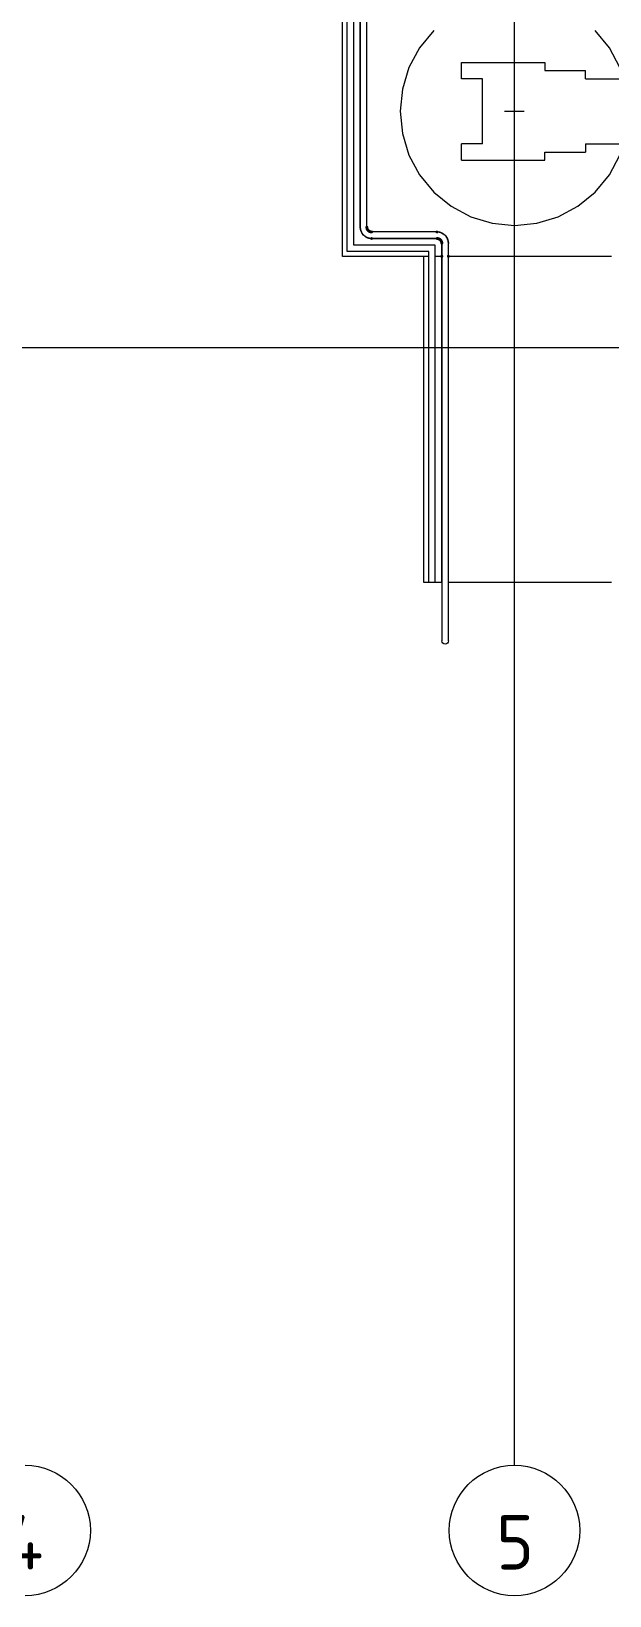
# Model space of a CAD drawing. Header units: millimetres. Extents: x -546 to 1681, y -650 to 1730.
# Drawn here: x 375.6 to 411, y 189.8 to 285.8 of the extents above; entities that cross this region are included whole.
import ezdxf

# ---------------------------------------------------------------- set-up
doc = ezdxf.new("R2010")
doc.units = ezdxf.units.MM

msp = doc.modelspace()

# ---------------------------------------------------------------- hatches: boundary and pattern name
h = msp.add_hatch(color=7)
h.dxf.hatch_style = 2
h.paths.add_polyline_path([(396.03, 273.751), (396.056, 273.688), (396.12, 273.661), (396.183, 273.688), (396.21, 273.751), (396.183, 273.819), (396.12, 273.845), (396.056, 273.819)])
h = msp.add_hatch(color=7)
h.dxf.hatch_style = 2
h.paths.add_polyline_path([(396.031, 273.732), (396.063, 273.671), (396.128, 273.649), (396.189, 273.681), (396.21, 273.747), (396.209, 273.759), (396.178, 273.82), (396.112, 273.841), (396.051, 273.809), (396.03, 273.744)])
h = msp.add_hatch(color=7)
h.dxf.hatch_style = 2
h.paths.add_polyline_path([(396.031, 273.727), (396.057, 273.664), (396.121, 273.637), (396.184, 273.664), (396.211, 273.727), (396.211, 273.739), (396.184, 273.803), (396.121, 273.829), (396.057, 273.803), (396.031, 273.739)])
h = msp.add_hatch(color=7)
h.dxf.hatch_style = 2
h.paths.add_polyline_path([(396.034, 273.7), (396.07, 273.642), (396.137, 273.626), (396.196, 273.663), (396.211, 273.73), (396.209, 273.742), (396.173, 273.8), (396.106, 273.816), (396.047, 273.779), (396.032, 273.712)])
h = msp.add_hatch(color=7)
h.dxf.hatch_style = 2
h.paths.add_polyline_path([(396.036, 273.688), (396.073, 273.63), (396.141, 273.616), (396.199, 273.653), (396.213, 273.72), (396.211, 273.731), (396.174, 273.789), (396.107, 273.804), (396.049, 273.766), (396.034, 273.699)])
h = msp.add_hatch(color=7)
h.dxf.hatch_style = 2
h.paths.add_polyline_path([(396.038, 273.677), (396.074, 273.619), (396.141, 273.603), (396.2, 273.64), (396.215, 273.707), (396.213, 273.719), (396.177, 273.777), (396.11, 273.793), (396.051, 273.756), (396.036, 273.689)])
h = msp.add_hatch(color=7)
h.dxf.hatch_style = 2
h.paths.add_polyline_path([(396.042, 273.658), (396.083, 273.603), (396.151, 273.593), (396.207, 273.634), (396.217, 273.702), (396.214, 273.714), (396.173, 273.769), (396.105, 273.78), (396.05, 273.738), (396.039, 273.67)])
h = msp.add_hatch(color=7)
h.dxf.hatch_style = 2
h.paths.add_polyline_path([(396.046, 273.646), (396.088, 273.591), (396.156, 273.582), (396.211, 273.625), (396.219, 273.693), (396.216, 273.704), (396.174, 273.758), (396.106, 273.767), (396.052, 273.725), (396.043, 273.657)])
h = msp.add_hatch(color=7)
h.dxf.hatch_style = 2
h.paths.add_polyline_path([(396.048, 273.635), (396.089, 273.58), (396.157, 273.57), (396.213, 273.611), (396.223, 273.679), (396.22, 273.691), (396.179, 273.746), (396.111, 273.757), (396.056, 273.715), (396.045, 273.647)])
h = msp.add_hatch(color=7)
h.dxf.hatch_style = 2
h.paths.add_polyline_path([(396.059, 273.609), (396.109, 273.562), (396.178, 273.564), (396.225, 273.615), (396.223, 273.683), (396.218, 273.694), (396.167, 273.741), (396.098, 273.739), (396.051, 273.689), (396.054, 273.62)])
h = msp.add_hatch(color=7)
h.dxf.hatch_style = 2
h.paths.add_polyline_path([(396.06, 273.604), (396.107, 273.554), (396.175, 273.551), (396.226, 273.597), (396.229, 273.666), (396.225, 273.677), (396.179, 273.728), (396.11, 273.731), (396.059, 273.684), (396.056, 273.615)])
h = msp.add_hatch(color=7)
h.dxf.hatch_style = 2
h.paths.add_polyline_path([(396.068, 273.587), (396.118, 273.54), (396.187, 273.542), (396.234, 273.593), (396.232, 273.661), (396.227, 273.672), (396.176, 273.719), (396.107, 273.717), (396.06, 273.667), (396.063, 273.598)])
h = msp.add_hatch(color=7)
h.dxf.hatch_style = 2
h.paths.add_polyline_path([(396.077, 273.57), (396.13, 273.527), (396.199, 273.534), (396.242, 273.588), (396.235, 273.656), (396.229, 273.667), (396.175, 273.71), (396.107, 273.703), (396.063, 273.65), (396.071, 273.581)])
h = msp.add_hatch(color=7)
h.dxf.hatch_style = 2
h.paths.add_polyline_path([(396.08, 273.563), (396.132, 273.518), (396.201, 273.523), (396.246, 273.575), (396.241, 273.643), (396.236, 273.653), (396.184, 273.698), (396.115, 273.694), (396.07, 273.642), (396.075, 273.573)])
h = msp.add_hatch(color=7)
h.dxf.hatch_style = 2
h.paths.add_polyline_path([(396.092, 273.544), (396.148, 273.504), (396.216, 273.516), (396.255, 273.573), (396.244, 273.641), (396.237, 273.652), (396.18, 273.691), (396.112, 273.679), (396.073, 273.623), (396.085, 273.555)])
h = msp.add_hatch(color=7)
h.dxf.hatch_style = 2
h.paths.add_polyline_path([(396.096, 273.536), (396.152, 273.495), (396.22, 273.505), (396.261, 273.56), (396.251, 273.628), (396.245, 273.638), (396.189, 273.679), (396.121, 273.669), (396.08, 273.614), (396.09, 273.546)])
h = msp.add_hatch(color=7)
h.dxf.hatch_style = 2
h.paths.add_polyline_path([(396.114, 273.513), (396.176, 273.483), (396.241, 273.506), (396.271, 273.568), (396.249, 273.633), (396.179, 273.672), (396.114, 273.649), (396.084, 273.587)])
h = msp.add_hatch(color=7)
h.dxf.hatch_style = 2
h.paths.add_polyline_path([(396.115, 273.512), (396.173, 273.475), (396.24, 273.489), (396.277, 273.548), (396.262, 273.615), (396.255, 273.625), (396.197, 273.662), (396.13, 273.647), (396.093, 273.589), (396.108, 273.522)])
h = msp.add_hatch(color=7)
h.dxf.hatch_style = 2
h.paths.add_polyline_path([(396.129, 273.494), (396.191, 273.464), (396.256, 273.487), (396.286, 273.549), (396.264, 273.614), (396.194, 273.653), (396.129, 273.63), (396.099, 273.568)])
h = msp.add_hatch(color=7)
h.dxf.hatch_style = 2
h.paths.add_polyline_path([(396.141, 273.483), (396.205, 273.456), (396.268, 273.483), (396.294, 273.546), (396.268, 273.61), (396.197, 273.644), (396.133, 273.618), (396.107, 273.554)])
h = msp.add_hatch(color=7)
h.dxf.hatch_style = 2
h.paths.add_polyline_path([(396.15, 273.474), (396.214, 273.447), (396.277, 273.474), (396.303, 273.537), (396.277, 273.601), (396.205, 273.636), (396.141, 273.61), (396.115, 273.546)])
h = msp.add_hatch(color=7)
h.dxf.hatch_style = 2
h.paths.add_polyline_path([(396.158, 273.466), (396.222, 273.439), (396.285, 273.466), (396.311, 273.529), (396.285, 273.593), (396.214, 273.627), (396.15, 273.601), (396.124, 273.537)])
h = msp.add_hatch(color=7)
h.dxf.hatch_style = 2
h.paths.add_polyline_path([(396.175, 273.451), (396.242, 273.432), (396.302, 273.465), (396.321, 273.531), (396.288, 273.591), (396.278, 273.599), (396.212, 273.619), (396.151, 273.585), (396.132, 273.519), (396.165, 273.459)])
h = msp.add_hatch(color=7)
h.dxf.hatch_style = 2
h.paths.add_polyline_path([(396.185, 273.443), (396.252, 273.425), (396.312, 273.459), (396.33, 273.525), (396.296, 273.585), (396.22, 273.61), (396.161, 273.576), (396.142, 273.51)])
h = msp.add_hatch(color=7)
h.dxf.hatch_style = 2
h.paths.add_polyline_path([(396.199, 273.433), (396.266, 273.419), (396.324, 273.456), (396.339, 273.523), (396.302, 273.581), (396.292, 273.588), (396.225, 273.603), (396.167, 273.566), (396.152, 273.499), (396.189, 273.44)])
h = msp.add_hatch(color=7)
h.dxf.hatch_style = 2
h.paths.add_polyline_path([(396.209, 273.426), (396.276, 273.412), (396.334, 273.449), (396.349, 273.516), (396.312, 273.574), (396.302, 273.581), (396.235, 273.596), (396.177, 273.559), (396.162, 273.492), (396.199, 273.433)])
h = msp.add_hatch(color=7)
h.dxf.hatch_style = 2
h.paths.add_polyline_path([(396.224, 273.417), (396.292, 273.407), (396.348, 273.448), (396.358, 273.516), (396.317, 273.571), (396.307, 273.577), (396.239, 273.587), (396.183, 273.546), (396.173, 273.478), (396.214, 273.423)])
h = msp.add_hatch(color=7)
h.dxf.hatch_style = 2
h.paths.add_polyline_path([(396.239, 273.409), (396.307, 273.402), (396.361, 273.445), (396.368, 273.514), (396.325, 273.567), (396.314, 273.573), (396.245, 273.58), (396.192, 273.537), (396.184, 273.469), (396.228, 273.415)])
h = msp.add_hatch(color=7)
h.dxf.hatch_style = 2
h.paths.add_polyline_path([(396.251, 273.403), (396.32, 273.398), (396.372, 273.443), (396.377, 273.512), (396.332, 273.564), (396.322, 273.569), (396.253, 273.573), (396.201, 273.528), (396.196, 273.46), (396.241, 273.408)])
h = msp.add_hatch(color=7)
h.dxf.hatch_style = 2
h.paths.add_polyline_path([(396.265, 273.396), (396.334, 273.394), (396.385, 273.441), (396.387, 273.51), (396.34, 273.56), (396.329, 273.565), (396.26, 273.567), (396.21, 273.52), (396.207, 273.452), (396.254, 273.401)])
h = msp.add_hatch(color=7)
h.dxf.hatch_style = 2
h.paths.add_polyline_path([(396.286, 273.389), (396.355, 273.394), (396.4, 273.446), (396.395, 273.514), (396.343, 273.56), (396.331, 273.564), (396.262, 273.559), (396.217, 273.507), (396.222, 273.438), (396.274, 273.393)])
h = msp.add_hatch(color=7)
h.dxf.hatch_style = 2
h.paths.add_polyline_path([(396.295, 273.386), (396.364, 273.389), (396.41, 273.439), (396.407, 273.508), (396.356, 273.555), (396.345, 273.559), (396.277, 273.556), (396.23, 273.505), (396.233, 273.436), (396.284, 273.39)])
h = msp.add_hatch(color=7)
h.dxf.hatch_style = 2
h.paths.add_polyline_path([(396.306, 273.382), (396.375, 273.385), (396.421, 273.435), (396.418, 273.504), (396.367, 273.551), (396.356, 273.555), (396.288, 273.552), (396.241, 273.501), (396.244, 273.432), (396.295, 273.386)])
h = msp.add_hatch(color=7)
h.dxf.hatch_style = 2
h.paths.add_polyline_path([(396.327, 273.376), (396.395, 273.386), (396.436, 273.441), (396.426, 273.509), (396.37, 273.551), (396.358, 273.554), (396.29, 273.543), (396.249, 273.488), (396.26, 273.42), (396.315, 273.379)])
h = msp.add_hatch(color=7)
h.dxf.hatch_style = 2
h.paths.add_polyline_path([(396.346, 273.372), (396.413, 273.388), (396.449, 273.446), (396.434, 273.513), (396.375, 273.55), (396.363, 273.552), (396.296, 273.536), (396.26, 273.478), (396.275, 273.411), (396.334, 273.374)])
h = msp.add_hatch(color=7)
h.dxf.hatch_style = 2
h.paths.add_polyline_path([(396.348, 273.371), (396.416, 273.38), (396.458, 273.435), (396.45, 273.503), (396.395, 273.545), (396.384, 273.548), (396.316, 273.539), (396.274, 273.485), (396.283, 273.417), (396.337, 273.374)])
h = msp.add_hatch(color=7)
h.dxf.hatch_style = 2
h.paths.add_polyline_path([(396.376, 273.367), (396.442, 273.389), (396.473, 273.45), (396.452, 273.515), (396.391, 273.547), (396.379, 273.548), (396.314, 273.527), (396.282, 273.466), (396.303, 273.4), (396.364, 273.368)])
h = msp.add_hatch(color=7)
h.dxf.hatch_style = 2
h.paths.add_polyline_path([(396.381, 273.366), (396.448, 273.382), (396.484, 273.44), (396.469, 273.507), (396.41, 273.544), (396.398, 273.546), (396.331, 273.53), (396.295, 273.472), (396.31, 273.405), (396.369, 273.368)])
h = msp.add_hatch(color=7)
h.dxf.hatch_style = 2
h.paths.add_polyline_path([(396.408, 273.365), (396.471, 273.392), (396.498, 273.455), (396.471, 273.519), (396.408, 273.545), (396.396, 273.545), (396.332, 273.519), (396.306, 273.455), (396.332, 273.392), (396.396, 273.365)])
h = msp.add_hatch(color=7)
h.dxf.hatch_style = 2
h.paths.add_polyline_path([(396.42, 273.365), (396.483, 273.392), (396.51, 273.455), (396.483, 273.519), (396.42, 273.545), (396.408, 273.545), (396.344, 273.519), (396.318, 273.455), (396.344, 273.392), (396.408, 273.365)])
h = msp.add_hatch(color=7)
h.dxf.hatch_style = 2
h.paths.add_polyline_path([(400.416, 273.365), (400.483, 273.383), (400.517, 273.443), (400.499, 273.509), (400.439, 273.543), (400.364, 273.526), (400.33, 273.466), (400.349, 273.4)])
h = msp.add_hatch(color=7)
h.dxf.hatch_style = 2
h.paths.add_polyline_path([(396.413, 273.145), (396.349, 273.119), (396.323, 273.055), (396.349, 272.992), (396.413, 272.965), (396.483, 272.992), (396.51, 273.055), (396.483, 273.119)])
h = msp.add_hatch(color=7)
h.dxf.hatch_style = 2
h.paths.add_polyline_path([(400.427, 273.145), (400.362, 273.124), (400.33, 273.063), (400.351, 272.997), (400.412, 272.965), (400.424, 272.964), (400.49, 272.986), (400.521, 273.047), (400.5, 273.112), (400.439, 273.144)])
h = msp.add_hatch(color=7)
h.dxf.hatch_style = 2
h.paths.add_polyline_path([(400.432, 273.144), (400.368, 273.118), (400.342, 273.054), (400.368, 272.991), (400.432, 272.964), (400.444, 272.964), (400.507, 272.991), (400.534, 273.054), (400.507, 273.118), (400.444, 273.144)])
h = msp.add_hatch(color=7)
h.dxf.hatch_style = 2
h.paths.add_polyline_path([(400.458, 273.143), (400.391, 273.127), (400.355, 273.069), (400.37, 273.002), (400.429, 272.965), (400.441, 272.963), (400.508, 272.979), (400.544, 273.037), (400.529, 273.104), (400.47, 273.141)])
h = msp.add_hatch(color=7)
h.dxf.hatch_style = 2
h.paths.add_polyline_path([(400.463, 273.142), (400.398, 273.121), (400.366, 273.06), (400.387, 272.994), (400.448, 272.962), (400.46, 272.961), (400.526, 272.983), (400.557, 273.044), (400.536, 273.109), (400.475, 273.141)])
h = msp.add_hatch(color=7)
h.dxf.hatch_style = 2
h.paths.add_polyline_path([(400.482, 273.14), (400.415, 273.124), (400.379, 273.066), (400.394, 272.999), (400.453, 272.962), (400.465, 272.96), (400.532, 272.976), (400.568, 273.034), (400.553, 273.101), (400.494, 273.138)])
h = msp.add_hatch(color=7)
h.dxf.hatch_style = 2
h.paths.add_polyline_path([(400.503, 273.136), (400.435, 273.127), (400.393, 273.073), (400.402, 273.005), (400.456, 272.962), (400.467, 272.959), (400.535, 272.968), (400.577, 273.023), (400.569, 273.091), (400.514, 273.133)])
h = msp.add_hatch(color=7)
h.dxf.hatch_style = 2
h.paths.add_polyline_path([(400.512, 273.134), (400.444, 273.123), (400.403, 273.068), (400.414, 273), (400.469, 272.959), (400.481, 272.956), (400.549, 272.966), (400.59, 273.021), (400.58, 273.089), (400.524, 273.131)])
h = msp.add_hatch(color=7)
h.dxf.hatch_style = 2
h.paths.add_polyline_path([(400.531, 273.129), (400.462, 273.124), (400.417, 273.072), (400.422, 273.003), (400.474, 272.958), (400.486, 272.954), (400.555, 272.959), (400.6, 273.011), (400.595, 273.079), (400.543, 273.125)])
h = msp.add_hatch(color=7)
h.dxf.hatch_style = 2
h.paths.add_polyline_path([(400.545, 273.124), (400.477, 273.121), (400.43, 273.07), (400.433, 273.001), (400.484, 272.955), (400.495, 272.951), (400.564, 272.954), (400.61, 273.004), (400.607, 273.073), (400.556, 273.12)])
h = msp.add_hatch(color=7)
h.dxf.hatch_style = 2
h.paths.add_polyline_path([(400.556, 273.12), (400.488, 273.117), (400.441, 273.066), (400.444, 272.997), (400.495, 272.951), (400.506, 272.947), (400.575, 272.95), (400.621, 273), (400.618, 273.069), (400.567, 273.116)])
h = msp.add_hatch(color=7)
h.dxf.hatch_style = 2
h.paths.add_polyline_path([(400.574, 273.113), (400.505, 273.115), (400.455, 273.068), (400.452, 273), (400.499, 272.949), (400.51, 272.944), (400.579, 272.942), (400.63, 272.989), (400.632, 273.058), (400.585, 273.108)])
h = msp.add_hatch(color=7)
h.dxf.hatch_style = 2
h.paths.add_polyline_path([(400.585, 273.108), (400.516, 273.11), (400.466, 273.063), (400.463, 272.995), (400.51, 272.944), (400.521, 272.939), (400.59, 272.937), (400.641, 272.984), (400.643, 273.053), (400.596, 273.103)])
h = msp.add_hatch(color=7)
h.dxf.hatch_style = 2
h.paths.add_polyline_path([(400.605, 273.098), (400.537, 273.108), (400.481, 273.067), (400.471, 272.999), (400.512, 272.944), (400.522, 272.938), (400.59, 272.928), (400.646, 272.969), (400.656, 273.037), (400.615, 273.092)])
h = msp.add_hatch(color=7)
h.dxf.hatch_style = 2
h.paths.add_polyline_path([(400.612, 273.094), (400.543, 273.101), (400.49, 273.058), (400.482, 272.99), (400.526, 272.936), (400.537, 272.93), (400.605, 272.923), (400.659, 272.966), (400.666, 273.035), (400.623, 273.088)])
h = msp.add_hatch(color=7)
h.dxf.hatch_style = 2
h.paths.add_polyline_path([(400.631, 273.083), (400.564, 273.098), (400.506, 273.061), (400.491, 272.994), (400.528, 272.935), (400.538, 272.928), (400.605, 272.914), (400.663, 272.951), (400.678, 273.018), (400.641, 273.076)])
h = msp.add_hatch(color=7)
h.dxf.hatch_style = 2
h.paths.add_polyline_path([(400.645, 273.073), (400.578, 273.091), (400.519, 273.057), (400.5, 272.991), (400.534, 272.931), (400.61, 272.906), (400.67, 272.94), (400.688, 273.006)])
h = msp.add_hatch(color=7)
h.dxf.hatch_style = 2
h.paths.add_polyline_path([(400.65, 273.069), (400.583, 273.084), (400.525, 273.047), (400.51, 272.98), (400.547, 272.921), (400.557, 272.914), (400.624, 272.9), (400.682, 272.937), (400.697, 273.004), (400.66, 273.062)])
h = msp.add_hatch(color=7)
h.dxf.hatch_style = 2
h.paths.add_polyline_path([(400.668, 273.055), (400.603, 273.078), (400.541, 273.048), (400.519, 272.983), (400.549, 272.921), (400.623, 272.89), (400.685, 272.92), (400.707, 272.985)])
h = msp.add_hatch(color=7)
h.dxf.hatch_style = 2
h.paths.add_polyline_path([(400.677, 273.047), (400.612, 273.07), (400.55, 273.04), (400.528, 272.975), (400.558, 272.913), (400.632, 272.882), (400.694, 272.912), (400.716, 272.977)])
h = msp.add_hatch(color=7)
h.dxf.hatch_style = 2
h.paths.add_polyline_path([(400.69, 273.036), (400.627, 273.062), (400.563, 273.036), (400.537, 272.972), (400.563, 272.909), (400.635, 272.874), (400.698, 272.901), (400.725, 272.964)])
h = msp.add_hatch(color=7)
h.dxf.hatch_style = 2
h.paths.add_polyline_path([(400.698, 273.028), (400.635, 273.054), (400.571, 273.028), (400.545, 272.964), (400.571, 272.901), (400.644, 272.865), (400.707, 272.892), (400.734, 272.955)])
h = msp.add_hatch(color=7)
h.dxf.hatch_style = 2
h.paths.add_polyline_path([(400.715, 273.01), (400.655, 273.044), (400.588, 273.026), (400.554, 272.966), (400.573, 272.9), (400.639, 272.857), (400.706, 272.875), (400.74, 272.935)])
h = msp.add_hatch(color=7)
h.dxf.hatch_style = 2
h.paths.add_polyline_path([(400.721, 273.002), (400.661, 273.036), (400.594, 273.016), (400.561, 272.956), (400.58, 272.89), (400.588, 272.88), (400.649, 272.847), (400.715, 272.866), (400.748, 272.926), (400.729, 272.992)])
h = msp.add_hatch(color=7)
h.dxf.hatch_style = 2
h.paths.add_polyline_path([(400.73, 272.991), (400.67, 273.025), (400.603, 273.007), (400.569, 272.947), (400.588, 272.881), (400.654, 272.838), (400.721, 272.856), (400.755, 272.916)])
h = msp.add_hatch(color=7)
h.dxf.hatch_style = 2
h.paths.add_polyline_path([(400.739, 272.979), (400.681, 273.016), (400.614, 273.001), (400.577, 272.943), (400.592, 272.876), (400.599, 272.866), (400.657, 272.829), (400.724, 272.843), (400.761, 272.902), (400.746, 272.969)])
h = msp.add_hatch(color=7)
h.dxf.hatch_style = 2
h.paths.add_polyline_path([(400.752, 272.96), (400.698, 273.003), (400.63, 272.996), (400.586, 272.943), (400.594, 272.874), (400.6, 272.863), (400.653, 272.82), (400.722, 272.827), (400.765, 272.881), (400.758, 272.949)])
h = msp.add_hatch(color=7)
h.dxf.hatch_style = 2
h.paths.add_polyline_path([(400.756, 272.952), (400.7, 272.993), (400.632, 272.983), (400.591, 272.928), (400.601, 272.86), (400.607, 272.85), (400.663, 272.809), (400.731, 272.819), (400.772, 272.874), (400.762, 272.942)])
h = msp.add_hatch(color=7)
h.dxf.hatch_style = 2
h.paths.add_polyline_path([(400.767, 272.933), (400.716, 272.98), (400.647, 272.978), (400.6, 272.928), (400.603, 272.859), (400.608, 272.848), (400.658, 272.801), (400.727, 272.803), (400.774, 272.854), (400.772, 272.922)])
h = msp.add_hatch(color=7)
h.dxf.hatch_style = 2
h.paths.add_polyline_path([(400.772, 272.922), (400.721, 272.969), (400.652, 272.967), (400.605, 272.917), (400.608, 272.848), (400.613, 272.837), (400.663, 272.79), (400.732, 272.792), (400.779, 272.843), (400.777, 272.911)])
h = msp.add_hatch(color=7)
h.dxf.hatch_style = 2
h.paths.add_polyline_path([(400.777, 272.911), (400.726, 272.958), (400.657, 272.956), (400.61, 272.906), (400.613, 272.837), (400.618, 272.826), (400.668, 272.779), (400.737, 272.781), (400.784, 272.832), (400.782, 272.9)])
h = msp.add_hatch(color=7)
h.dxf.hatch_style = 2
h.paths.add_polyline_path([(400.784, 272.894), (400.738, 272.945), (400.669, 272.948), (400.618, 272.901), (400.615, 272.832), (400.619, 272.821), (400.666, 272.771), (400.734, 272.768), (400.785, 272.814), (400.788, 272.883)])
h = msp.add_hatch(color=7)
h.dxf.hatch_style = 2
h.paths.add_polyline_path([(400.788, 272.883), (400.742, 272.934), (400.673, 272.937), (400.622, 272.89), (400.619, 272.821), (400.623, 272.81), (400.67, 272.76), (400.738, 272.757), (400.789, 272.803), (400.792, 272.872)])
h = msp.add_hatch(color=7)
h.dxf.hatch_style = 2
h.paths.add_polyline_path([(400.795, 272.863), (400.754, 272.918), (400.686, 272.928), (400.631, 272.887), (400.62, 272.819), (400.623, 272.807), (400.664, 272.752), (400.732, 272.742), (400.788, 272.783), (400.798, 272.851)])
h = msp.add_hatch(color=7)
h.dxf.hatch_style = 2
h.paths.add_polyline_path([(400.798, 272.851), (400.757, 272.906), (400.689, 272.916), (400.634, 272.875), (400.623, 272.807), (400.626, 272.795), (400.667, 272.74), (400.735, 272.73), (400.791, 272.771), (400.801, 272.839)])
h = msp.add_hatch(color=7)
h.dxf.hatch_style = 2
h.paths.add_polyline_path([(400.802, 272.833), (400.765, 272.891), (400.698, 272.906), (400.64, 272.868), (400.625, 272.801), (400.627, 272.79), (400.664, 272.732), (400.732, 272.718), (400.79, 272.755), (400.804, 272.822)])
h = msp.add_hatch(color=7)
h.dxf.hatch_style = 2
h.paths.add_polyline_path([(400.804, 272.821), (400.768, 272.879), (400.701, 272.895), (400.642, 272.858), (400.627, 272.791), (400.629, 272.779), (400.665, 272.721), (400.732, 272.705), (400.791, 272.742), (400.806, 272.809)])
h = msp.add_hatch(color=7)
h.dxf.hatch_style = 2
h.paths.add_polyline_path([(400.807, 272.802), (400.776, 272.863), (400.71, 272.884), (400.649, 272.852), (400.628, 272.787), (400.629, 272.775), (400.661, 272.714), (400.726, 272.692), (400.787, 272.724), (400.808, 272.79)])
h = msp.add_hatch(color=7)
h.dxf.hatch_style = 2
h.paths.add_polyline_path([(400.808, 272.79), (400.777, 272.851), (400.711, 272.872), (400.65, 272.84), (400.629, 272.775), (400.63, 272.763), (400.662, 272.702), (400.727, 272.68), (400.788, 272.712), (400.809, 272.778)])
h = msp.add_hatch(color=7)
h.dxf.hatch_style = 2
h.paths.add_polyline_path([(400.81, 272.77), (400.783, 272.834), (400.72, 272.86), (400.656, 272.834), (400.63, 272.77), (400.63, 272.758), (400.656, 272.695), (400.72, 272.668), (400.783, 272.695), (400.81, 272.758)])
h = msp.add_hatch(color=7)
h.dxf.hatch_style = 2
h.paths.add_polyline_path([(400.81, 272.758), (400.783, 272.822), (400.72, 272.848), (400.656, 272.822), (400.63, 272.758), (400.656, 272.692), (400.72, 272.665), (400.783, 272.692)])
h = msp.add_hatch(color=7)
h.dxf.hatch_style = 2
h.paths.add_polyline_path([(400.81, 271.974), (400.783, 272.038), (400.72, 272.064), (400.656, 272.038), (400.63, 271.974), (400.63, 271.963), (400.656, 271.9), (400.72, 271.873), (400.783, 271.9), (400.81, 271.963)])
h = msp.add_hatch(color=7)
h.dxf.hatch_style = 2
h.paths.add_polyline_path([(400.81, 271.963), (400.783, 272.027), (400.72, 272.053), (400.656, 272.027), (400.63, 271.963), (400.63, 271.951), (400.656, 271.888), (400.72, 271.861), (400.783, 271.888), (400.81, 271.951)])
h = msp.add_hatch(color=7)
h.dxf.hatch_style = 2
h.paths.add_polyline_path([(401.03, 271.963), (401.056, 271.9), (401.12, 271.873), (401.183, 271.9), (401.21, 271.963), (401.21, 271.974), (401.183, 272.038), (401.12, 272.064), (401.056, 272.038), (401.03, 271.974)])
h = msp.add_hatch(color=7)
h.dxf.hatch_style = 2
h.paths.add_polyline_path([(401.03, 271.951), (401.056, 271.888), (401.12, 271.861), (401.183, 271.888), (401.21, 271.951), (401.21, 271.963), (401.183, 272.027), (401.12, 272.053), (401.056, 272.027), (401.03, 271.963)])

# ---------------------------------------------------------------- linework, layer by layer
at = {"color": 7, "lineweight": 0}
for points in [[(405.173, 197.821), (405.173, 501.492)], [(394.62, 271.955), (394.62, 289.955)], [(394.92, 272.255), (394.92, 289.655)], [(395.32, 272.655), (395.32, 289.255)], [(395.72, 288.155), (395.72, 273.755)], [(395.72, 273.755), (395.72, 288.155)], [(396.12, 273.755), (396.12, 288.155)], [(396.12, 273.755), (396.12, 288.155)], [(405.173, 280.204), (405.173, 281.504)], [(404.569, 280.854), (405.769, 280.854)], [(395.72, 273.755), (395.721, 273.727)], [(396.42, 273.055), (396.279, 273.069), (396.147, 273.11), (396.028, 273.175), (395.925, 273.26), (395.839, 273.364), (395.775, 273.483), (395.734, 273.614), (395.72, 273.755)], [(395.72, 273.755), (395.721, 273.727)], [(395.721, 273.727), (395.722, 273.699)], [(395.721, 273.727), (395.722, 273.699)], [(395.722, 273.699), (395.725, 273.671)], [(395.722, 273.699), (395.725, 273.671)], [(395.725, 273.671), (395.729, 273.643)], [(395.725, 273.671), (395.729, 273.643)], [(395.729, 273.643), (395.734, 273.615)], [(395.729, 273.643), (395.734, 273.615)], [(395.734, 273.615), (395.74, 273.588)], [(395.734, 273.615), (395.74, 273.588)], [(395.74, 273.588), (395.747, 273.561)], [(395.74, 273.588), (395.747, 273.561)], [(395.747, 273.561), (395.756, 273.534)], [(395.747, 273.561), (395.756, 273.534)], [(395.756, 273.534), (395.765, 273.508)], [(395.756, 273.534), (395.765, 273.508)], [(395.765, 273.508), (395.775, 273.482)], [(395.765, 273.508), (395.775, 273.482)], [(395.775, 273.482), (395.787, 273.456)], [(395.775, 273.482), (395.787, 273.456)], [(395.787, 273.456), (395.799, 273.431)], [(395.787, 273.456), (395.799, 273.431)], [(396.42, 273.455), (396.303, 273.479), (396.208, 273.543), (396.143, 273.638), (396.12, 273.755)], [(396.19, 273.563), (396.138, 273.653), (396.12, 273.755)], [(396.42, 273.455), (396.318, 273.473), (396.228, 273.524)], [(400.42, 273.455), (396.42, 273.455)], [(400.42, 273.455), (396.42, 273.455)], [(400.42, 273.455), (400.561, 273.441), (400.692, 273.4), (400.811, 273.335), (400.915, 273.25), (401, 273.146), (401.065, 273.027), (401.105, 272.896), (401.12, 272.755)], [(400.456, 273.454), (400.428, 273.454)], [(400.456, 273.454), (400.428, 273.454)], [(400.484, 273.452), (400.456, 273.454)], [(400.484, 273.452), (400.456, 273.454)], [(400.511, 273.449), (400.484, 273.452)], [(400.511, 273.449), (400.484, 273.452)], [(400.539, 273.444), (400.511, 273.449)], [(400.539, 273.444), (400.511, 273.449)], [(400.567, 273.439), (400.539, 273.444)], [(400.567, 273.439), (400.539, 273.444)], [(400.594, 273.433), (400.567, 273.439)], [(400.594, 273.433), (400.567, 273.439)], [(400.621, 273.425), (400.594, 273.433)], [(400.621, 273.425), (400.594, 273.433)], [(400.32, 272.655), (395.32, 272.655)], [(395.799, 273.431), (395.813, 273.407)], [(395.799, 273.431), (395.813, 273.407)], [(395.813, 273.407), (395.827, 273.383)], [(395.813, 273.407), (395.827, 273.383)], [(395.827, 273.383), (395.842, 273.359)], [(395.827, 273.383), (395.842, 273.359)], [(395.842, 273.359), (395.859, 273.336)], [(395.842, 273.359), (395.859, 273.336)], [(395.859, 273.336), (395.876, 273.314)], [(395.859, 273.336), (395.876, 273.314)], [(395.876, 273.314), (395.894, 273.293)], [(395.876, 273.314), (395.894, 273.293)], [(395.894, 273.293), (395.913, 273.272)], [(395.894, 273.293), (395.913, 273.272)], [(395.913, 273.272), (395.932, 273.252)], [(395.913, 273.272), (395.932, 273.252)], [(395.932, 273.252), (395.953, 273.233)], [(395.932, 273.252), (395.953, 273.233)], [(395.953, 273.233), (395.974, 273.215)], [(395.953, 273.233), (395.974, 273.215)], [(395.974, 273.215), (395.996, 273.198)], [(395.974, 273.215), (395.996, 273.198)], [(395.996, 273.198), (396.019, 273.181)], [(395.996, 273.198), (396.019, 273.181)], [(396.019, 273.181), (396.042, 273.165)], [(396.019, 273.181), (396.042, 273.165)], [(396.042, 273.165), (396.066, 273.151)], [(396.042, 273.165), (396.066, 273.151)], [(396.066, 273.151), (396.09, 273.137)], [(396.066, 273.151), (396.09, 273.137)], [(396.09, 273.137), (396.115, 273.124)], [(396.09, 273.137), (396.115, 273.124)], [(396.115, 273.124), (396.141, 273.113)], [(396.115, 273.124), (396.141, 273.113)], [(396.141, 273.113), (396.167, 273.102)], [(396.141, 273.113), (396.167, 273.102)], [(396.167, 273.102), (396.193, 273.092)], [(396.167, 273.102), (396.193, 273.092)], [(396.193, 273.092), (396.219, 273.084)], [(396.193, 273.092), (396.219, 273.084)], [(396.219, 273.084), (396.246, 273.076)], [(396.219, 273.084), (396.246, 273.076)], [(396.246, 273.076), (396.274, 273.07)], [(396.246, 273.076), (396.274, 273.07)], [(396.274, 273.07), (396.301, 273.065)], [(396.274, 273.07), (396.301, 273.065)], [(396.301, 273.065), (396.329, 273.061)], [(396.301, 273.065), (396.329, 273.061)], [(396.329, 273.061), (396.357, 273.057)], [(396.329, 273.061), (396.357, 273.057)], [(396.357, 273.057), (396.385, 273.055)], [(396.357, 273.057), (396.385, 273.055)], [(396.385, 273.055), (396.413, 273.055)], [(396.385, 273.055), (396.413, 273.055)], [(396.42, 273.055), (400.42, 273.055)], [(400.42, 273.055), (396.42, 273.055)], [(400.32, 271.955), (400.32, 272.655)], [(400.42, 273.055), (400.537, 273.032), (400.632, 272.967), (400.696, 272.872), (400.72, 272.755)], [(400.42, 273.055), (400.522, 273.037), (400.612, 272.985)], [(400.648, 273.417), (400.621, 273.425)], [(400.648, 273.417), (400.621, 273.425)], [(400.674, 273.407), (400.648, 273.417)], [(400.674, 273.407), (400.648, 273.417)], [(400.651, 272.946), (400.702, 272.857), (400.72, 272.755)], [(400.7, 273.396), (400.674, 273.407)], [(400.7, 273.396), (400.674, 273.407)], [(400.725, 273.385), (400.7, 273.396)], [(400.725, 273.385), (400.7, 273.396)], [(400.72, 272.755), (400.72, 271.974)], [(400.72, 271.974), (400.72, 272.755)], [(400.75, 273.372), (400.725, 273.385)], [(400.75, 273.372), (400.725, 273.385)], [(400.775, 273.358), (400.75, 273.372)], [(400.775, 273.358), (400.75, 273.372)], [(400.798, 273.344), (400.775, 273.358)], [(400.798, 273.344), (400.775, 273.358)], [(400.822, 273.328), (400.798, 273.344)], [(400.822, 273.328), (400.798, 273.344)], [(400.844, 273.311), (400.822, 273.328)], [(400.844, 273.311), (400.822, 273.328)], [(400.866, 273.294), (400.844, 273.311)], [(400.866, 273.294), (400.844, 273.311)], [(400.887, 273.276), (400.866, 273.294)], [(400.887, 273.276), (400.866, 273.294)], [(400.908, 273.257), (400.887, 273.276)], [(400.908, 273.257), (400.887, 273.276)], [(400.928, 273.237), (400.908, 273.257)], [(400.928, 273.237), (400.91, 273.254)], [(400.946, 273.216), (400.928, 273.237)], [(400.946, 273.216), (400.928, 273.237)], [(400.964, 273.195), (400.946, 273.216)], [(400.964, 273.195), (400.946, 273.216)], [(400.982, 273.173), (400.964, 273.195)], [(400.982, 273.173), (400.964, 273.195)], [(400.998, 273.15), (400.982, 273.173)], [(400.998, 273.15), (400.982, 273.173)], [(401.013, 273.126), (400.998, 273.15)], [(401.013, 273.126), (400.998, 273.15)], [(401.028, 273.102), (401.013, 273.126)], [(401.028, 273.102), (401.013, 273.126)], [(401.041, 273.078), (401.028, 273.102)], [(401.041, 273.078), (401.028, 273.102)], [(401.054, 273.053), (401.041, 273.078)], [(401.054, 273.053), (401.041, 273.078)], [(401.065, 273.027), (401.054, 273.053)], [(401.065, 273.027), (401.054, 273.053)], [(401.075, 273.001), (401.065, 273.027)], [(401.075, 273.001), (401.065, 273.027)], [(401.085, 272.975), (401.075, 273.001)], [(401.085, 272.975), (401.075, 273.001)], [(401.093, 272.948), (401.085, 272.975)], [(401.093, 272.948), (401.085, 272.975)], [(401.1, 272.921), (401.093, 272.948)], [(401.1, 272.921), (401.093, 272.948)], [(401.106, 272.894), (401.1, 272.921)], [(401.106, 272.894), (401.1, 272.921)], [(401.111, 272.866), (401.106, 272.894)], [(401.111, 272.866), (401.106, 272.894)], [(401.115, 272.838), (401.111, 272.866)], [(401.115, 272.838), (401.111, 272.866)], [(401.118, 272.81), (401.115, 272.838)], [(401.118, 272.81), (401.115, 272.838)], [(401.12, 272.783), (401.118, 272.81)], [(401.12, 272.783), (401.118, 272.81)], [(401.12, 272.755), (401.12, 272.783)], [(401.12, 272.755), (401.12, 272.783)], [(401.12, 271.974), (401.12, 272.755)], [(401.12, 271.974), (401.12, 272.755)], [(399.62, 271.955), (394.62, 271.955)], [(399.92, 272.255), (394.92, 272.255)], [(399.92, 271.955), (399.62, 271.955)], [(399.62, 251.955), (399.62, 271.955)], [(399.92, 271.955), (399.92, 272.255)], [(399.92, 251.955), (399.92, 271.955)], [(400.72, 271.955), (400.32, 271.955)], [(400.32, 251.955), (400.32, 271.955)], [(400.72, 271.935), (400.72, 271.974)], [(400.72, 271.951), (400.72, 251.971)], [(400.72, 251.971), (400.72, 271.935)], [(401.12, 271.935), (401.12, 271.974)], [(411.12, 271.955), (401.12, 271.955)], [(401.12, 251.971), (401.12, 271.951)], [(401.12, 251.971), (401.12, 271.935)], [(187.211, 266.371), (641.497, 266.371)], [(399.92, 251.955), (399.62, 251.955)], [(400.32, 251.955), (399.92, 251.955)], [(400.72, 251.955), (400.32, 251.955)], [(400.72, 251.971), (400.72, 248.371)], [(401.12, 248.371), (401.12, 251.971)], [(411.12, 251.955), (401.12, 251.955)], [(401.12, 248.371), (401.104, 248.293), (401.061, 248.23), (400.998, 248.187), (400.92, 248.171), (400.842, 248.187), (400.778, 248.23), (400.735, 248.293), (400.72, 248.371)], [(375.173, 197.821), (375.582, 197.8), (375.979, 197.74), (376.362, 197.641), (376.729, 197.507), (377.079, 197.338), (377.409, 197.138), (377.717, 196.908), (378.001, 196.649), (378.259, 196.365), (378.489, 196.057), (378.69, 195.728), (378.858, 195.378), (378.993, 195.01), (379.091, 194.627), (379.152, 194.23), (379.173, 193.821)], [(401.173, 193.821), (401.193, 194.23), (401.254, 194.627), (401.352, 195.01), (401.487, 195.378), (401.655, 195.728), (401.856, 196.057), (402.086, 196.365), (402.344, 196.649), (402.628, 196.908), (402.936, 197.138), (403.266, 197.338), (403.616, 197.507), (403.983, 197.641), (404.367, 197.74), (404.764, 197.8), (405.173, 197.821), (405.582, 197.8), (405.979, 197.74), (406.362, 197.641), (406.73, 197.507), (407.079, 197.338), (407.409, 197.138), (407.717, 196.908), (408.001, 196.649), (408.259, 196.365), (408.489, 196.057), (408.69, 195.728), (408.858, 195.378), (408.993, 195.01), (409.091, 194.627), (409.152, 194.23), (409.173, 193.821)], [(379.173, 193.821), (379.152, 193.412), (379.091, 193.015), (378.993, 192.632), (378.858, 192.264), (378.69, 191.914), (378.489, 191.585), (378.259, 191.277), (378.001, 190.993), (377.717, 190.735), (377.409, 190.504), (377.079, 190.304), (376.729, 190.135), (376.362, 190.001), (375.979, 189.902), (375.582, 189.842), (375.173, 189.821)], [(409.173, 193.821), (409.152, 193.412), (409.091, 193.015), (408.993, 192.632), (408.858, 192.264), (408.69, 191.914), (408.489, 191.585), (408.259, 191.277), (408.001, 190.993), (407.717, 190.735), (407.409, 190.504), (407.079, 190.304), (406.73, 190.135), (406.362, 190.001), (405.979, 189.902), (405.582, 189.842), (405.173, 189.821), (404.764, 189.842), (404.367, 189.902), (403.983, 190.001), (403.616, 190.135), (403.266, 190.304), (402.936, 190.504), (402.628, 190.735), (402.344, 190.993), (402.086, 191.277), (401.856, 191.585), (401.655, 191.914), (401.487, 192.264), (401.352, 192.632), (401.254, 193.015), (401.193, 193.412), (401.173, 193.821)]]:
    msp.add_lwpolyline(points, dxfattribs=at)
at = {"color": 251, "lineweight": 0, "true_color": 0x4c4c4c}
for points in [[(400.223, 285.803), (399.353, 284.743)], [(410.993, 284.743), (410.123, 285.803)], [(399.353, 284.743), (398.706, 283.532)], [(411.64, 283.532), (410.993, 284.743)], [(398.706, 283.532), (398.307, 282.219)], [(398.307, 282.219), (398.173, 280.854)], [(398.173, 280.854), (398.307, 279.488)], [(398.307, 279.488), (398.706, 278.175)], [(398.706, 278.175), (399.353, 276.965)], [(410.993, 276.965), (411.64, 278.175)], [(399.353, 276.965), (400.223, 275.904)], [(410.123, 275.904), (410.993, 276.965)], [(400.223, 275.904), (401.284, 275.033)], [(409.062, 275.033), (410.123, 275.904)], [(401.284, 275.033), (402.494, 274.386)], [(407.852, 274.386), (409.062, 275.033)], [(402.494, 274.386), (403.807, 273.988)], [(403.807, 273.988), (405.173, 273.854)], [(405.173, 273.854), (406.539, 273.988)], [(406.539, 273.988), (407.852, 274.386)]]:
    msp.add_lwpolyline(points, dxfattribs=at)
at = {"color": 250, "lineweight": 0, "true_color": 0x252525}
for points in [[(401.919, 282.854), (401.919, 283.854)], [(401.919, 283.854), (407.031, 283.854)], [(407.031, 283.854), (407.031, 283.354)], [(407.031, 283.354), (409.531, 283.354)], [(409.531, 282.854), (409.531, 283.354)], [(403.219, 282.854), (401.919, 282.854)], [(403.219, 278.854), (403.219, 282.854)], [(409.531, 282.854), (411.631, 282.854)], [(403.219, 278.854), (401.919, 278.854)], [(401.919, 277.854), (401.919, 278.854)], [(407.031, 277.854), (407.031, 278.354)], [(407.031, 278.354), (409.531, 278.354)], [(409.531, 278.854), (409.531, 278.354)], [(409.531, 278.854), (411.631, 278.854)], [(401.919, 277.854), (407.031, 277.854)]]:
    msp.add_lwpolyline(points, dxfattribs=at)

# ---------------------------------------------------------------- texts
at = {"color": 7, "char_height": 3.33894, "attachment_point": 1}
for s, insert in [('{\\fGOSTCommon|b0|i0|c0;4}', (373.896, 194.765)), ('{\\fGOSTCommon|b0|i0|c0;5}', (404.051, 194.765))]:
    msp.add_mtext(s, dxfattribs=dict(at, insert=insert))

doc.saveas('drawing.dxf')
